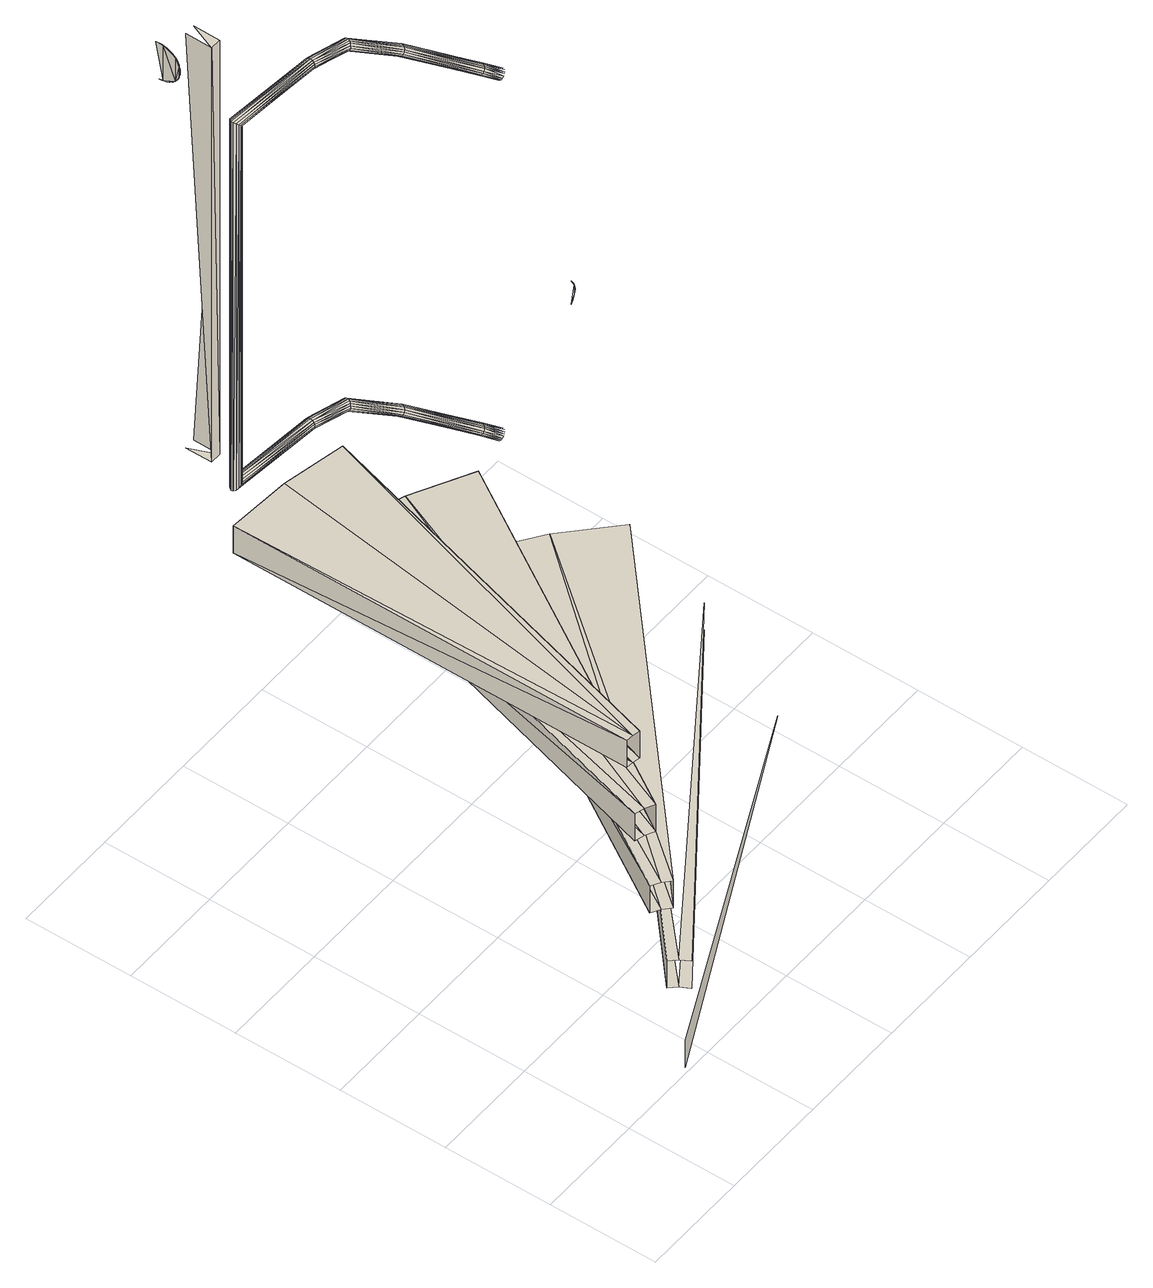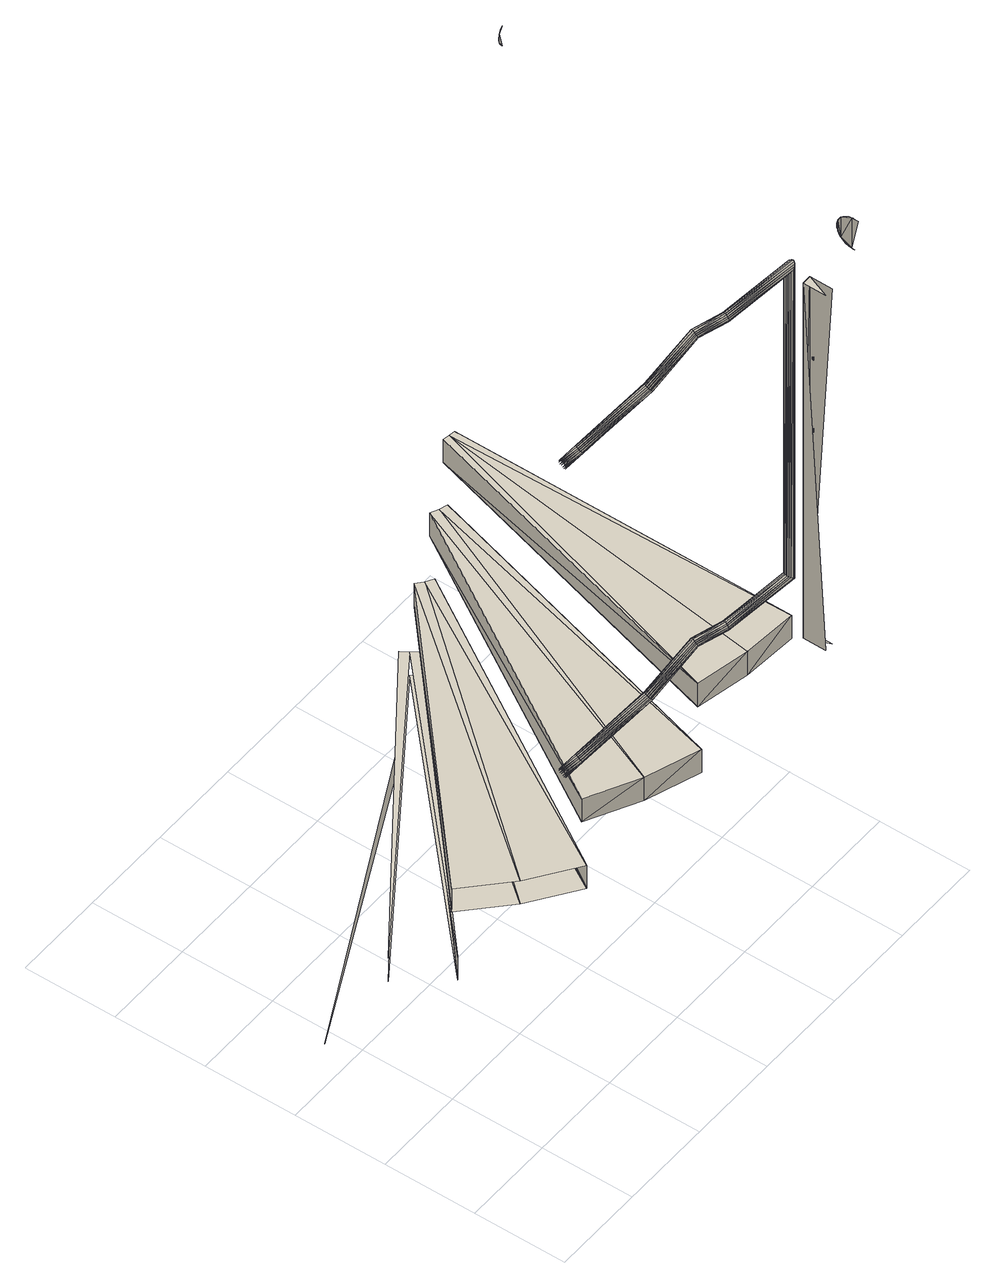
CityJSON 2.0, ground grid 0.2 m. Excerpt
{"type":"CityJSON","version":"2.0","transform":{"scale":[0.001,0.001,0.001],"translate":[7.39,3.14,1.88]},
"CityObjects":{
"building1":{"type":"Building","attributes":{"info":{"id":49831,"type":"IfcRailing","GlobalId":"0o5vgCKyTBzO5$QJcI2YDP","OwnerHistory":"#12","ObjectPlacement":"#40768","Representation":"#49827","Tag":"00000000-0000-0000-00-00-000000000000","PredefinedType":"HANDRAIL"},"psets":{"AC_Pset_Name":{"Name":{"id":49836,"class":"IfcPropertySingleValue","value_type":"IfcLabel"},"id":49837},"ArchiCADProperties":{"Komplette Element-ID":{"id":49844,"class":"IfcPropertySingleValue","value":"Gelaender-1","value_type":"IfcLabel"},"Kompakte Element-ID":{"id":49845,"class":"IfcPropertySingleValue","value":"Gelaender-1","value_type":"IfcLabel"},"Name des Sachmerkmal-Objekts":{"id":49846,"class":"IfcPropertySingleValue","value_type":"IfcLabel"},"Ursprungsgeschoss":{"id":49847,"class":"IfcPropertySingleValue","value":"Dachgeschoss","value_type":"IfcLabel"},"Raumname":{"id":49848,"class":"IfcPropertySingleValue","value":"Galerie","value_type":"IfcLabel"},"Raumnummer":{"id":49849,"class":"IfcPropertySingleValue","value":"7","value_type":"IfcLabel"},"Ebene":{"id":49850,"class":"IfcPropertySingleValue","value":"Gelaender","value_type":"IfcLabel"},"Typ":{"id":49851,"class":"IfcPropertySingleValue","value":"Objekt","value_type":"IfcLabel"},"Geschützt":{"id":49852,"class":"IfcPropertySingleValue","value":false,"value_type":"IfcBoolean"},"Bibliothekselement-Name":{"id":49853,"class":"IfcPropertySingleValue","value":"Geländer_horizontal 13","value_type":"IfcLabel"},"Baustoff / Mehrschichtiger Aufbau / Profil / Schraffur":{"id":49854,"class":"IfcPropertySingleValue","value":"Solid","value_type":"IfcLabel"},"Etikettentext":{"id":49855,"class":"IfcPropertySingleValue","value_type":"IfcLabel"},"Eindeutige ID":{"id":49856,"class":"IfcPropertySingleValue","value_type":"IfcLabel"},"Verknüpfte Änderungen":{"id":49857,"class":"IfcPropertySingleValue","value_type":"IfcLabel"},"Tragende Funktion":{"id":49858,"class":"IfcPropertySingleValue","value":"Nicht definiert","value_type":"IfcLabel"},"Lage":{"id":49859,"class":"IfcPropertySingleValue","value":"Nicht definiert","value_type":"IfcLabel"},"Element-Klassifizierung":{"id":49860,"class":"IfcPropertySingleValue","value":"Geländer","value_type":"IfcLabel"},"Umbau-Status":{"id":49861,"class":"IfcPropertySingleValue","value":"Bestand","value_type":"IfcLabel"},"Anzeigen auf Umbau-Filter":{"id":49862,"class":"IfcPropertySingleValue","value":"Alle relevanten Filter","value_type":"IfcLabel"},"ARCHICAD IFC ID":{"id":49863,"class":"IfcPropertySingleValue","value":"0o5vgCKyTBzO5$QJcI2YDP","value_type":"IfcLabel"},"Externe IFC ID":{"id":49864,"class":"IfcPropertySingleValue","value_type":"IfcLabel"},"Drehwinkel":{"id":49865,"class":"IfcPropertySingleValue","value":270,"value_type":"IfcPlaneAngleMeasure"},"Oberfläche":{"id":49866,"class":"IfcPropertySingleValue","value":"Allgemein","value_type":"IfcLabel"},"id":49867},"AC_Pset_Geländer_horizontal_13":{"3D":{"id":49895,"class":"IfcPropertySingleValue","value":"Detailiert","value_type":"IfcLabel"},"Anzahl_Rohre":{"id":49896,"class":"IfcPropertySingleValue","value":4,"value_type":"IfcReal"},"Position":{"id":49897,"class":"IfcPropertySingleValue","value":"Zwischen Pfosten","value_type":"IfcLabel"},"Anzahl_Pfosten":{"id":49898,"class":"IfcPropertySingleValue","value":3,"value_type":"IfcReal"},"Auflösung":{"id":49899,"class":"IfcPropertySingleValue","value":36,"value_type":"IfcReal"},"Schattenwurf":{"id":49900,"class":"IfcPropertySingleValue","value":true,"value_type":"IfcBoolean"},"Show 2D Hotspots in 3D":{"id":49901,"class":"IfcPropertySingleValue","value":true,"value_type":"IfcBoolean"},"Stift Kontur":{"id":49902,"class":"IfcPropertySingleValue","value_type":"IfcLabel"},"Ausfüllmuster":{"id":49903,"class":"IfcPropertySingleValue","value":"Leer","value_type":"IfcLabel"},"Stift Schraffur":{"id":49904,"class":"IfcPropertySingleValue","value_type":"IfcLabel"},"Stift Hintergrundschraffur":{"id":49905,"class":"IfcPropertySingleValue","value_type":"IfcLabel"},"Handlauf (hamat)":{"id":49906,"class":"IfcPropertySingleValue","value":"Zink","value_type":"IfcLabel"},"Rohre (bamat)":{"id":49907,"class":"IfcPropertySingleValue","value":"Zink","value_type":"IfcLabel"},"Pfosten (pomat)":{"id":49908,"class":"IfcPropertySingleValue","value":"Zink","value_type":"IfcLabel"},"Preis":{"id":49909,"class":"IfcPropertySingleValue","value":0,"value_type":"IfcReal"},"Hersteller":{"id":49910,"class":"IfcPropertySingleValue","value_type":"IfcLabel"},"Anmerkung":{"id":49911,"class":"IfcPropertySingleValue","value_type":"IfcLabel"},"Lage":{"id":49912,"class":"IfcPropertySingleValue","value_type":"IfcLabel"},"Accessoires":{"id":49913,"class":"IfcPropertySingleValue","value_type":"IfcLabel"},"Gruppe (FM_Type)":{"id":49914,"class":"IfcPropertySingleValue","value":"Andere","value_type":"IfcLabel"},"Gruppe (iFMType)":{"id":49915,"class":"IfcPropertySingleValue","value":25,"value_type":"IfcReal"},"Inventarnummer":{"id":49916,"class":"IfcPropertySingleValue","value_type":"IfcLabel"},"Seriennummer":{"id":49917,"class":"IfcPropertySingleValue","value_type":"IfcLabel"},"Herstellungsjahr":{"id":49918,"class":"IfcPropertySingleValue","value_type":"IfcLabel"},"Gewicht":{"id":49919,"class":"IfcPropertySingleValue","value":0,"value_type":"IfcReal"},"Gewichteinheit":{"id":49920,"class":"IfcPropertySingleValue","value":"kg","value_type":"IfcLabel"},"Frei definierbar 1":{"id":49921,"class":"IfcPropertySingleValue","value_type":"IfcLabel"},"Frei definierbar 2":{"id":49922,"class":"IfcPropertySingleValue","value_type":"IfcLabel"},"Frei definierbar 3":{"id":49923,"class":"IfcPropertySingleValue","value_type":"IfcLabel"},"Frei definierbar 4":{"id":49924,"class":"IfcPropertySingleValue","value_type":"IfcLabel"},"Frei definierbar 5":{"id":49925,"class":"IfcPropertySingleValue","value_type":"IfcLabel"},"id":49926},"ArchiCADQuantities":{"Höhenangabe zum Projekt-Nullpunkt":{"id":49962,"class":"IfcQuantityLength","value":2.7},"Höhe zu Geschoss":{"id":49963,"class":"IfcQuantityLength","value":0},"Oberflächenbereich":{"id":49964,"class":"IfcQuantityArea","value":1.12},"Netto-Volumen":{"id":49965,"class":"IfcQuantityVolume","value":0.0134},"Fläche":{"id":49966,"class":"IfcQuantityArea","value":2},"Höhe (Z Größe)":{"id":49967,"class":"IfcQuantityLength","value":1},"Länge (A)":{"id":49968,"class":"IfcQuantityLength","value":2},"Volumen":{"id":49969,"class":"IfcQuantityVolume","value":0.0134},"Breite (B)":{"id":49970,"class":"IfcQuantityLength","value":1},"id":49971},"AC_Equantity_Geländer_horizontal_13":{"Height":{"id":49976,"class":"IfcQuantityLength","value":1},"Höhenunterschied":{"id":49977,"class":"IfcQuantityLength","value":0},"Durchmesser_Handlauf":{"id":49978,"class":"IfcQuantityLength","value":0.08},"Auskragung_Handlauf":{"id":49979,"class":"IfcQuantityLength","value":0.1},"Durchmesser_Rohre":{"id":49980,"class":"IfcQuantityLength","value":0.01},"Pfostenbreite":{"id":49981,"class":"IfcQuantityLength","value":0.02},"Pfostentiefe":{"id":49982,"class":"IfcQuantityLength","value":0.05},"Untere Ebene":{"id":49983,"class":"IfcQuantityLength","value":1},"Obere Ebene":{"id":49984,"class":"IfcQuantityLength","value":0},"id":49985}}},"geometry":[{"type":"MultiSurface","lod":"2","boundaries":[[[0,1,2]],[[3,4,5]],[[0,6,1]],[[0,3,6]],[[7,5,8]],[[1,9,10]],[[3,5,7]],[[1,6,9]],[[11,3,12]],[[6,3,13]],[[6,14,15]],[[16,3,11]],[[6,17,14]],[[13,3,16]],[[6,13,17]],[[13,16,18]],[[17,13,19]]]}]},
"building2":{"type":"Building","attributes":{"info":{"id":14502,"type":"IfcStair","GlobalId":"38a9vdh9bF5Qg28GWyHhlr","OwnerHistory":"#12","Name":"Wendeltreppe","ObjectPlacement":"#502","Representation":"#14498","Tag":"79A67A01-C95B-4209-86-9A-74983B65305C"},"psets":{"Pset_StairCommon":{"HandicapAccessible":{"id":14532,"class":"IfcPropertySingleValue","value":false,"value_type":"IfcBoolean"},"IsExternal":{"id":14533,"class":"IfcPropertySingleValue","value":false,"value_type":"IfcBoolean"},"FireExit":{"id":14534,"class":"IfcPropertySingleValue","value":true,"value_type":"IfcBoolean"},"id":14535},"AC_Pset_Name":{"Name":{"id":14544,"class":"IfcPropertySingleValue","value":"Wendeltreppe","value_type":"IfcLabel"},"id":14545},"ArchiCADProperties":{"Komplette Element-ID":{"id":14551,"class":"IfcPropertySingleValue","value":"Wendeltreppe","value_type":"IfcLabel"},"Kompakte Element-ID":{"id":14552,"class":"IfcPropertySingleValue","value":"Wendeltreppe","value_type":"IfcLabel"},"Name des Sachmerkmal-Objekts":{"id":14553,"class":"IfcPropertySingleValue","value_type":"IfcLabel"},"Ursprungsgeschoss":{"id":14554,"class":"IfcPropertySingleValue","value":"Erdgeschoss","value_type":"IfcLabel"},"Raumname":{"id":14555,"class":"IfcPropertySingleValue","value":"Wohnen","value_type":"IfcLabel"},"Raumnummer":{"id":14556,"class":"IfcPropertySingleValue","value":"5","value_type":"IfcLabel"},"Ebene":{"id":14557,"class":"IfcPropertySingleValue","value":"Treppen","value_type":"IfcLabel"},"Typ":{"id":14558,"class":"IfcPropertySingleValue","value":"Treppen","value_type":"IfcLabel"},"Geschützt":{"id":14559,"class":"IfcPropertySingleValue","value":false,"value_type":"IfcBoolean"},"Bibliothekselement-Name":{"id":14560,"class":"IfcPropertySingleValue","value":"Treppe_FZK-Haus","value_type":"IfcLabel"},"Baustoff / Mehrschichtiger Aufbau / Profil / Schraffur":{"id":14561,"class":"IfcPropertySingleValue","value":"Holz","value_type":"IfcLabel"},"Etikettentext":{"id":14562,"class":"IfcPropertySingleValue","value_type":"IfcLabel"},"Eindeutige ID":{"id":14563,"class":"IfcPropertySingleValue","value_type":"IfcLabel"},"Verknüpfte Änderungen":{"id":14564,"class":"IfcPropertySingleValue","value_type":"IfcLabel"},"Tragende Funktion":{"id":14565,"class":"IfcPropertySingleValue","value":"Nicht definiert","value_type":"IfcLabel"},"Lage":{"id":14566,"class":"IfcPropertySingleValue","value":"Nicht definiert","value_type":"IfcLabel"},"Element-Klassifizierung":{"id":14567,"class":"IfcPropertySingleValue","value":"Treppe","value_type":"IfcLabel"},"Umbau-Status":{"id":14568,"class":"IfcPropertySingleValue","value":"Bestand","value_type":"IfcLabel"},"Anzeigen auf Umbau-Filter":{"id":14569,"class":"IfcPropertySingleValue","value":"Alle relevanten Filter","value_type":"IfcLabel"},"ARCHICAD IFC ID":{"id":14570,"class":"IfcPropertySingleValue","value":"38a9vdh9bF5Qg28GWyHhlr","value_type":"IfcLabel"},"Externe IFC ID":{"id":14571,"class":"IfcPropertySingleValue","value_type":"IfcLabel"},"Drehwinkel":{"id":14572,"class":"IfcPropertySingleValue","value":210,"value_type":"IfcPlaneAngleMeasure"},"Oberfläche":{"id":14573,"class":"IfcPropertySingleValue","value":"Allgemein","value_type":"IfcLabel"},"id":14574},"AC_Pset_Treppe_FZK-Haus":{"2D Hotspots in 3D zeigen":{"id":14602,"class":"IfcPropertySingleValue","value":true,"value_type":"IfcBoolean"},"Geschoßabhängig":{"id":14603,"class":"IfcPropertySingleValue","value":true,"value_type":"IfcBoolean"},"     Kein Bruch im Gesch. oberhalb":{"id":14604,"class":"IfcPropertySingleValue","value":true,"value_type":"IfcBoolean"},"     Strichlinien oberhalb Bruch":{"id":14605,"class":"IfcPropertySingleValue","value":true,"value_type":"IfcBoolean"},"     Linientyp unter Einsetzgeschoß":{"id":14606,"class":"IfcPropertySingleValue","value":4,"value_type":"IfcReal"},"Symbol maßstabunabhängig":{"id":14607,"class":"IfcPropertySingleValue","value":false,"value_type":"IfcBoolean"},"     Trittlinien":{"id":14608,"class":"IfcPropertySingleValue","value":false,"value_type":"IfcBoolean"},"     Pfeil":{"id":14609,"class":"IfcPropertySingleValue","value":false,"value_type":"IfcBoolean"},"     Detail":{"id":14610,"class":"IfcPropertySingleValue","value":false,"value_type":"IfcBoolean"},"Pfeil Auf/Ab":{"id":14611,"class":"IfcPropertySingleValue","value":false,"value_type":"IfcBoolean"},"Stift Kontur":{"id":14612,"class":"IfcPropertySingleValue","value_type":"IfcLabel"},"Schraffurtyp":{"id":14613,"class":"IfcPropertySingleValue","value":"Leer","value_type":"IfcLabel"},"Schraffur-Stift (gs_fill_pen)":{"id":14614,"class":"IfcPropertySingleValue","value_type":"IfcLabel"},"Schraffurhintergrund-Stift (gs_back_pen)":{"id":14615,"class":"IfcPropertySingleValue","value_type":"IfcLabel"},"2D-Detaillierungsgrad":{"id":14616,"class":"IfcPropertySingleValue","value":"Maßstababhängig","value_type":"IfcLabel"},"Einfache/mittelmässige Modifizierung bei (iScaleChangeSM)":{"id":14617,"class":"IfcPropertySingleValue","value":999,"value_type":"IfcReal"},"Einfache/mittelmässige Modifizierung bei (gs_ScaleChangeSM)":{"id":14618,"class":"IfcPropertySingleValue","value":100,"value_type":"IfcReal"},"Mittelmässige/detaillierte Modifizierung bei (iScaleChangeMD)":{"id":14619,"class":"IfcPropertySingleValue","value":999,"value_type":"IfcReal"},"Mittelmässige/detaillierte Modifizierung bei (gs_ScaleChangeMD)":{"id":14620,"class":"IfcPropertySingleValue","value":50,"value_type":"IfcReal"},"2D-Symbol Typ":{"id":14621,"class":"IfcPropertySingleValue","value":"Typ 11","value_type":"IfcLabel"},"Symbol Gruppentyp":{"id":14622,"class":"IfcPropertySingleValue","value":6,"value_type":"IfcReal"},"Stift sichtbar Struktur-Linie":{"id":14623,"class":"IfcPropertySingleValue","value_type":"IfcLabel"},"Stift unsichtbar Struktur-Linie":{"id":14624,"class":"IfcPropertySingleValue","value_type":"IfcLabel"},"Linientyp sichtbare Struktur":{"id":14625,"class":"IfcPropertySingleValue","value":1,"value_type":"IfcReal"},"Linientyp unsichtbare Struktur":{"id":14626,"class":"IfcPropertySingleValue","value":4,"value_type":"IfcReal"},"Typ Bruchsymbol":{"id":14627,"class":"IfcPropertySingleValue","value":"Gerade","value_type":"IfcLabel"},"Hintergrund Schraffur-Typ":{"id":14628,"class":"IfcPropertySingleValue","value":"Leer","value_type":"IfcLabel"},"Schraffur-Stift (gs_bgf_front_pen)":{"id":14629,"class":"IfcPropertySingleValue","value_type":"IfcLabel"},"Schraffurhintergrund-Stift (gs_bgf_back_pen)":{"id":14630,"class":"IfcPropertySingleValue","value":"Transparent","value_type":"IfcLabel"},"Schraffur über Bruchlinie":{"id":14631,"class":"IfcPropertySingleValue","value":false,"value_type":"IfcBoolean"},"Lauflinie zeigen":{"id":14632,"class":"IfcPropertySingleValue","value":true,"value_type":"IfcBoolean"},"Lauflinie über Bruch zeigen":{"id":14633,"class":"IfcPropertySingleValue","value":true,"value_type":"IfcBoolean"},"Stift Lauflinie":{"id":14634,"class":"IfcPropertySingleValue","value_type":"IfcLabel"},"Lauflinietyp (gs_walkline_type)":{"id":14635,"class":"IfcPropertySingleValue","value":1,"value_type":"IfcReal"},"Lauflinietyp über Bruchlinie":{"id":14636,"class":"IfcPropertySingleValue","value":4,"value_type":"IfcReal"},"Symbol Lauflinie-Startpunkt (gs_StartEndStyle)":{"id":14637,"class":"IfcPropertySingleValue","value":"Typ 1","value_type":"IfcLabel"},"Schraffur-Stift (0-Kein) (gs_StartEndFillPen)":{"id":14638,"class":"IfcPropertySingleValue","value":"Transparent","value_type":"IfcLabel"},"Pfeil":{"id":14639,"class":"IfcPropertySingleValue","value":"Typ 3","value_type":"IfcLabel"},"Schraffur-Stift (0-Kein) (gs_ArrowFillPen)":{"id":14640,"class":"IfcPropertySingleValue","value_type":"IfcLabel"},"Schraffur-Stift oben (0-Kein)":{"id":14641,"class":"IfcPropertySingleValue","value_type":"IfcLabel"},"Nummerierung zeigen (gs_show_numbering)":{"id":14642,"class":"IfcPropertySingleValue","value":true,"value_type":"IfcBoolean"},"Beginnt von...":{"id":14643,"class":"IfcPropertySingleValue","value":1,"value_type":"IfcReal"},"Schriftgröße (mm) (gs_numb_text_size)":{"id":14644,"class":"IfcPropertySingleValue","value":1,"value_type":"IfcReal"},"Schriftgröße (Punkt) (gs_numb_text_size_pt)":{"id":14645,"class":"IfcPropertySingleValue","value":2.83,"value_type":"IfcReal"},"Ausrichtung (gs_numb_orient)":{"id":14646,"class":"IfcPropertySingleValue","value":"Lesbar","value_type":"IfcLabel"},"Text-Stift (gs_numb_text_pen)":{"id":14647,"class":"IfcPropertySingleValue","value_type":"IfcLabel"},"Text umklappen":{"id":14648,"class":"IfcPropertySingleValue","value":"Kein","value_type":"IfcLabel"},"Unten-Text":{"id":14649,"class":"IfcPropertySingleValue","value":"Ab","value_type":"IfcLabel"},"Schriftgröße (mm) (gs_updown_text_size)":{"id":14650,"class":"IfcPropertySingleValue","value":1,"value_type":"IfcReal"},"Schriftgröße (Punkt) (gs_updown_text_size_pt)":{"id":14651,"class":"IfcPropertySingleValue","value":2.83,"value_type":"IfcReal"},"Ausrichtung (gs_updown_orient)":{"id":14652,"class":"IfcPropertySingleValue","value":"Parallel mit Lauflinie","value_type":"IfcLabel"},"Text-Stift (gs_updown_text_pen)":{"id":14653,"class":"IfcPropertySingleValue","value_type":"IfcLabel"},"Text (gs_riserun_text)":{"id":14654,"class":"IfcPropertySingleValue","value":true,"value_type":"IfcBoolean"},"Format":{"id":14655,"class":"IfcPropertySingleValue","value":"Anzahl x Auftritt x Steigung","value_type":"IfcLabel"},"Eigener Text":{"id":14656,"class":"IfcPropertySingleValue","value":"Anwendertext","value_type":"IfcLabel"},"Steigung Text":{"id":14657,"class":"IfcPropertySingleValue","value":"STG","value_type":"IfcLabel"},"Schriftgröße (mm) (gs_riserun_text_size)":{"id":14658,"class":"IfcPropertySingleValue","value":1,"value_type":"IfcReal"},"Schriftgröße (Punkt) (gs_riserun_text_size_pt)":{"id":14659,"class":"IfcPropertySingleValue","value":2.83,"value_type":"IfcReal"},"Ausrichtung (gs_riserun_orient)":{"id":14660,"class":"IfcPropertySingleValue","value":"Lesbar","value_type":"IfcLabel"},"Text-Stift (gs_riserun_text_pen)":{"id":14661,"class":"IfcPropertySingleValue","value_type":"IfcLabel"},"Übernehme Projektpräferenzen":{"id":14662,"class":"IfcPropertySingleValue","value":true,"value_type":"IfcBoolean"},"Beschreibung (gs_description)":{"id":14663,"class":"IfcPropertySingleValue","value_type":"IfcLabel"},"Schriftgröße (mm) (gs_desc_text_size)":{"id":14664,"class":"IfcPropertySingleValue","value":1,"value_type":"IfcReal"},"Schriftgröße (Punkt) (gs_desc_text_size_pt)":{"id":14665,"class":"IfcPropertySingleValue","value":2.83,"value_type":"IfcReal"},"Text-Stift (gs_desc_text_pen)":{"id":14666,"class":"IfcPropertySingleValue","value_type":"IfcLabel"},"Schrifttyp":{"id":14667,"class":"IfcPropertySingleValue","value":"Arial","value_type":"IfcLabel"},"Handlauf im Grundriss zeigen":{"id":14668,"class":"IfcPropertySingleValue","value":true,"value_type":"IfcBoolean"},"Pfosten Symbol-Typ":{"id":14669,"class":"IfcPropertySingleValue","value":"Typ 1","value_type":"IfcLabel"},"Linientyp (gs_handrail_linetype)":{"id":14670,"class":"IfcPropertySingleValue","value":1,"value_type":"IfcReal"},"Stift Linie (gs_handrail_pen)":{"id":14671,"class":"IfcPropertySingleValue","value_type":"IfcLabel"},"Linientyp Pfosten":{"id":14672,"class":"IfcPropertySingleValue","value":1,"value_type":"IfcReal"},"Stift Pfosten":{"id":14673,"class":"IfcPropertySingleValue","value_type":"IfcLabel"},"Handlauf-Achsenlinie zeigen":{"id":14674,"class":"IfcPropertySingleValue","value":true,"value_type":"IfcBoolean"},"Linientyp (gs_rail_axis_linetype)":{"id":14675,"class":"IfcPropertySingleValue","value":1,"value_type":"IfcReal"},"Stift Linie (gs_rail_axis_pen)":{"id":14676,"class":"IfcPropertySingleValue","value_type":"IfcLabel"},"Wangen im Grundriss zeigen":{"id":14677,"class":"IfcPropertySingleValue","value":true,"value_type":"IfcBoolean"},"Plattenlinie":{"id":14678,"class":"IfcPropertySingleValue","value":1,"value_type":"IfcReal"},"Stift Platten":{"id":14679,"class":"IfcPropertySingleValue","value_type":"IfcLabel"},"Geschossabhängig":{"id":14680,"class":"IfcPropertySingleValue","value":true,"value_type":"IfcBoolean"},"Linientyp unter Ursprungsgeschoss":{"id":14681,"class":"IfcPropertySingleValue","value":4,"value_type":"IfcReal"},"Bruchlinie":{"id":14682,"class":"IfcPropertySingleValue","value":true,"value_type":"IfcBoolean"},"2D-unter Bruchsymbol zeigen":{"id":14683,"class":"IfcPropertySingleValue","value":true,"value_type":"IfcBoolean"},"2D-über Bruchsymbol zeigen":{"id":14684,"class":"IfcPropertySingleValue","value":true,"value_type":"IfcBoolean"},"Stufen zeigen":{"id":14685,"class":"IfcPropertySingleValue","value":true,"value_type":"IfcBoolean"},"Linientyp (gs_story_line_type)":{"id":14686,"class":"IfcPropertySingleValue","value":1,"value_type":"IfcReal"},"Stift Linie (gs_story_line_pen)":{"id":14687,"class":"IfcPropertySingleValue","value_type":"IfcLabel"},"Lauflinietyp (gs_story_walkline_type)":{"id":14688,"class":"IfcPropertySingleValue","value":1,"value_type":"IfcReal"},"Nummerierung zeigen (gs_story_shownum)":{"id":14689,"class":"IfcPropertySingleValue","value":true,"value_type":"IfcBoolean"},"3D Verdeckte Kanten und Drahtmodell Kontur (gs_structure_3dhidden_pen)":{"id":14690,"class":"IfcPropertySingleValue","value_type":"IfcLabel"},"Oben Oberflächenmaterial (gs_up_mat)":{"id":14691,"class":"IfcPropertySingleValue","value":"Anstrich","value_type":"IfcLabel"},"Oben Oberflächenmaterial (gs_up_mat_temp)":{"id":14692,"class":"IfcPropertySingleValue","value":"Anstrich","value_type":"IfcLabel"},"Unten Oberflächenmaterial (gs_bot_mat)":{"id":14693,"class":"IfcPropertySingleValue","value":"Anstrich","value_type":"IfcLabel"},"Unten Oberflächenmaterial (gs_bot_mat_temp)":{"id":14694,"class":"IfcPropertySingleValue","value":"Anstrich","value_type":"IfcLabel"},"Seite Oberflächenmaterial (gs_side_mat)":{"id":14695,"class":"IfcPropertySingleValue","value":"Anstrich","value_type":"IfcLabel"},"Seite Oberflächenmaterial (gs_side_mat_temp)":{"id":14696,"class":"IfcPropertySingleValue","value":"Anstrich","value_type":"IfcLabel"},"Setzstufe Oberflächenmaterial (gs_raiser_mat)":{"id":14697,"class":"IfcPropertySingleValue","value":"Anstrich","value_type":"IfcLabel"},"Setzstufe Oberflächenmaterial (gs_raiser_mat_temp)":{"id":14698,"class":"IfcPropertySingleValue","value":"Anstrich","value_type":"IfcLabel"},"Gleiche Oberflächenmaterialien (gs_link_mat)":{"id":14699,"class":"IfcPropertySingleValue","value":false,"value_type":"IfcBoolean"},"Schnitt-Schraffur (gs_sectfill_type)":{"id":14700,"class":"IfcPropertySingleValue","value":"IWF01-24,0-001","value_type":"IfcLabel"},"Schnittschraffur-Stift (gs_sectfill_pen)":{"id":14701,"class":"IfcPropertySingleValue","value_type":"IfcLabel"},"Schnittschraffurhintergrund-Stift (gs_sectfill_back_pen)":{"id":14702,"class":"IfcPropertySingleValue","value_type":"IfcLabel"},"3D Verdeckte Kanten und Drahtmodell Kontur (gs_tread_3dhidden_pen)":{"id":14703,"class":"IfcPropertySingleValue","value_type":"IfcLabel"},"Oben Oberflächenmaterial (gs_tr_up_mat)":{"id":14704,"class":"IfcPropertySingleValue","value":"Kiefer, glänzend","value_type":"IfcLabel"},"Oben Oberflächenmaterial (gs_tr_up_mat_temp)":{"id":14705,"class":"IfcPropertySingleValue","value":"Kiefer, glänzend","value_type":"IfcLabel"},"Front Oberflächenmaterial (gs_tr_front_mat)":{"id":14706,"class":"IfcPropertySingleValue","value":"Kiefer, glänzend","value_type":"IfcLabel"},"Front Oberflächenmaterial (gs_tr_front_mat_temp)":{"id":14707,"class":"IfcPropertySingleValue","value":"Kiefer, glänzend","value_type":"IfcLabel"},"Setzstufe Oberflächenmaterial (gs_tr_riser_mat)":{"id":14708,"class":"IfcPropertySingleValue","value":"Kiefer, glänzend","value_type":"IfcLabel"},"Setzstufe Oberflächenmaterial (gs_tr_riser_mat_temp)":{"id":14709,"class":"IfcPropertySingleValue","value":"Kiefer, glänzend","value_type":"IfcLabel"},"Gleiche Oberflächenmaterialien (gs_link_tr_mat)":{"id":14710,"class":"IfcPropertySingleValue","value":false,"value_type":"IfcBoolean"},"Schnitt-Schraffur (gs_tr_sectfill_type)":{"id":14711,"class":"IfcPropertySingleValue","value":"IWF01-24,0-001","value_type":"IfcLabel"},"Schnittschraffur-Stift (gs_tr_sectfill_pen)":{"id":14712,"class":"IfcPropertySingleValue","value_type":"IfcLabel"},"Schnittschraffurhintergrund-Stift (gs_tr_sectfill_back_pen)":{"id":14713,"class":"IfcPropertySingleValue","value_type":"IfcLabel"},"Strukturtyp":{"id":14714,"class":"IfcPropertySingleValue","value":1,"value_type":"IfcReal"},"Tragende Dicke":{"id":14715,"class":"IfcPropertySingleValue","value":0.1,"value_type":"IfcReal"},"Preis":{"id":14716,"class":"IfcPropertySingleValue","value":0,"value_type":"IfcReal"},"Hersteller":{"id":14717,"class":"IfcPropertySingleValue","value_type":"IfcLabel"},"Anmerkung":{"id":14718,"class":"IfcPropertySingleValue","value_type":"IfcLabel"},"Lage":{"id":14719,"class":"IfcPropertySingleValue","value_type":"IfcLabel"},"Accessoires":{"id":14720,"class":"IfcPropertySingleValue","value_type":"IfcLabel"},"Mindestschallschutz (gs_list_soundinsul)":{"id":14721,"class":"IfcPropertySingleValue","value_type":"IfcLabel"},"Gruppe (FM_Type)":{"id":14722,"class":"IfcPropertySingleValue","value":"Andere","value_type":"IfcLabel"},"Gruppe (iFMType)":{"id":14723,"class":"IfcPropertySingleValue","value":25,"value_type":"IfcReal"},"Inventarnummer":{"id":14724,"class":"IfcPropertySingleValue","value_type":"IfcLabel"},"Seriennummer":{"id":14725,"class":"IfcPropertySingleValue","value_type":"IfcLabel"},"Herstellungsjahr":{"id":14726,"class":"IfcPropertySingleValue","value_type":"IfcLabel"},"Gewicht":{"id":14727,"class":"IfcPropertySingleValue","value":0,"value_type":"IfcReal"},"Gewichteinheit":{"id":14728,"class":"IfcPropertySingleValue","value":"kg","value_type":"IfcLabel"},"Anzahl Geschosse":{"id":14729,"class":"IfcPropertySingleValue","value":0,"value_type":"IfcReal"},"Anzahl Zwischenpodeste":{"id":14730,"class":"IfcPropertySingleValue","value":0,"value_type":"IfcReal"},"Niveauhöhe":{"id":14731,"class":"IfcPropertySingleValue","value":0,"value_type":"IfcReal"},"Lichtraum":{"id":14732,"class":"IfcPropertySingleValue","value":0,"value_type":"IfcReal"},"Tragende Konstruktion":{"id":14733,"class":"IfcPropertySingleValue","value_type":"IfcLabel"},"Tragekapazität":{"id":14734,"class":"IfcPropertySingleValue","value":0,"value_type":"IfcReal"},"Rauchfreies Treppenhaus":{"id":14735,"class":"IfcPropertySingleValue","value":false,"value_type":"IfcBoolean"},"Stufenlänge":{"id":14736,"class":"IfcPropertySingleValue","value":0,"value_type":"IfcReal"},"Material Treppenstufe":{"id":14737,"class":"IfcPropertySingleValue","value_type":"IfcLabel"},"Material Geländer":{"id":14738,"class":"IfcPropertySingleValue","value_type":"IfcLabel"},"Material Griff":{"id":14739,"class":"IfcPropertySingleValue","value_type":"IfcLabel"},"Frei definierbar 1":{"id":14740,"class":"IfcPropertySingleValue","value_type":"IfcLabel"},"Frei definierbar 2":{"id":14741,"class":"IfcPropertySingleValue","value_type":"IfcLabel"},"Frei definierbar 3":{"id":14742,"class":"IfcPropertySingleValue","value_type":"IfcLabel"},"Frei definierbar 4":{"id":14743,"class":"IfcPropertySingleValue","value_type":"IfcLabel"},"Frei definierbar 5":{"id":14744,"class":"IfcPropertySingleValue","value_type":"IfcLabel"},"Anzahl Auftritt":{"id":14745,"class":"IfcPropertySingleValue","value_type":"IfcLabel"},"Steigungsverhältnis":{"id":14746,"class":"IfcPropertySingleValue","value_type":"IfcLabel"},"Personenanzahl":{"id":14747,"class":"IfcPropertySingleValue","value_type":"IfcLabel"},"Nutzbare lichte Breite Wert":{"id":14748,"class":"IfcPropertySingleValue","value_type":"IfcLabel"},"Nutzbare lichte Breite":{"id":14749,"class":"IfcPropertySingleValue","value_type":"IfcLabel"},"Höhe von Wert":{"id":14750,"class":"IfcPropertySingleValue","value_type":"IfcLabel"},"Höhe von":{"id":14751,"class":"IfcPropertySingleValue","value_type":"IfcLabel"},"Höhe bis Wert":{"id":14752,"class":"IfcPropertySingleValue","value_type":"IfcLabel"},"Höhe bis":{"id":14753,"class":"IfcPropertySingleValue","value_type":"IfcLabel"},"Konstruktion (gs_onorm_construction)":{"id":14754,"class":"IfcPropertySingleValue","value_type":"IfcLabel"},"Mindestschallschutz (gs_onorm_soundinsul)":{"id":14755,"class":"IfcPropertySingleValue","value_type":"IfcLabel"},"Material 1":{"id":14756,"class":"IfcPropertySingleValue","value_type":"IfcLabel"},"Belag 1 Wert":{"id":14757,"class":"IfcPropertySingleValue","value_type":"IfcLabel"},"Belag 1":{"id":14758,"class":"IfcPropertySingleValue","value_type":"IfcLabel"},"Zusatzinformation 1":{"id":14759,"class":"IfcPropertySingleValue","value_type":"IfcLabel"},"Zusatzinformation 2":{"id":14760,"class":"IfcPropertySingleValue","value_type":"IfcLabel"},"AKS-Nummer":{"id":14761,"class":"IfcPropertySingleValue","value_type":"IfcLabel"},"Produkt":{"id":14762,"class":"IfcPropertySingleValue","value_type":"IfcLabel"},"Sammlung der Spezifikations-ID":{"id":14763,"class":"IfcPropertySingleValue","value_type":"IfcLabel"},"Beschreibung (gs_onorm_description)":{"id":14764,"class":"IfcPropertySingleValue","value_type":"IfcLabel"},"Anzahl":{"id":14765,"class":"IfcPropertySingleValue","value_type":"IfcLabel"},"ID-Nummer":{"id":14766,"class":"IfcPropertySingleValue","value_type":"IfcLabel"},"Datum Aufnahme":{"id":14767,"class":"IfcPropertySingleValue","value_type":"IfcLabel"},"Datum Änderung":{"id":14768,"class":"IfcPropertySingleValue","value_type":"IfcLabel"},"Zu Raum ID":{"id":14769,"class":"IfcPropertySingleValue","value_type":"IfcLabel"},"Konstruktion (ifc_StairType)":{"id":14770,"class":"IfcPropertySingleValue","value":0,"value_type":"IfcReal"},"Anzahl der Steigungen":{"id":14771,"class":"IfcPropertySingleValue","value":0,"value_type":"IfcReal"},"Anzahl der Auftritte":{"id":14772,"class":"IfcPropertySingleValue","value":0,"value_type":"IfcReal"},"id":14773},"ArchiCADQuantities":{"Höhenangabe zum Projekt-Nullpunkt":{"id":14949,"class":"IfcQuantityLength","value":0},"Höhe zu Geschoss":{"id":14950,"class":"IfcQuantityLength","value":0},"Oberflächenbereich":{"id":14951,"class":"IfcQuantityArea","value":7.69},"Netto-Volumen":{"id":14952,"class":"IfcQuantityVolume","value":0.208},"Fläche":{"id":14953,"class":"IfcQuantityArea","value":1},"Höhe (Z Größe)":{"id":14954,"class":"IfcQuantityLength","value":2},"Länge (A)":{"id":14955,"class":"IfcQuantityLength","value":1},"Volumen":{"id":14956,"class":"IfcQuantityVolume","value":0.208},"Breite (B)":{"id":14957,"class":"IfcQuantityLength","value":1},"id":14958},"AC_Equantity_Treppe_FZK-Haus":{"Höhe":{"id":14963,"class":"IfcQuantityLength","value":2},"Untere Ebene":{"id":14964,"class":"IfcQuantityLength","value":1},"Obere Ebene":{"id":14965,"class":"IfcQuantityLength","value":0},"Symbolgröße":{"id":14966,"class":"IfcQuantityLength","value":0.1},"- (gs_ArrowWidth)":{"id":14967,"class":"IfcQuantityLength","value":0.4},"- (gs_BegSymbWidth)":{"id":14968,"class":"IfcQuantityLength","value":0.2},"Steigungshöhe":{"id":14969,"class":"IfcQuantityLength","value":0},"Stufenlänge":{"id":14970,"class":"IfcQuantityLength","value":0},"id":14971}}},"geometry":[{"type":"MultiSurface","lod":"2","boundaries":[[[20,21,22]],[[23,22,21]],[[20,24,25]],[[20,25,21]],[[26,27,28]],[[29,30,23]],[[24,31,32]],[[33,27,26]],[[34,35,28]],[[30,32,31]],[[23,21,36]],[[24,37,25]],[[38,39,33]],[[40,41,34]],[[42,43,44]],[[45,42,44]],[[42,46,43]],[[45,44,47]],[[48,43,46]],[[49,45,47]],[[48,46,50]],[[49,47,51]],[[52,48,50]],[[53,49,51]],[[52,50,54]],[[53,51,55]],[[56,52,54]],[[55,57,53]],[[56,54,58]],[[55,59,57]],[[60,56,58]],[[59,61,57]],[[60,58,62]],[[59,63,61]],[[62,64,60]],[[63,65,61]],[[62,66,64]],[[63,67,65]],[[66,68,64]],[[67,69,65]],[[66,70,68]],[[67,71,69]],[[70,72,68]],[[73,69,71]],[[70,73,72]],[[73,71,72]],[[74,75,76]],[[74,77,75]],[[78,79,76]],[[39,80,40]],[[36,21,25]],[[29,23,36]],[[24,32,37]],[[81,42,45]],[[82,47,44]],[[51,47,83]],[[45,49,84]],[[85,44,43]],[[86,46,42]],[[85,43,48]],[[86,50,46]],[[51,87,55]],[[53,88,49]],[[89,48,52]],[[90,54,50]],[[57,91,53]],[[55,92,59]],[[93,94,77]],[[95,96,78]],[[59,97,63]],[[57,61,98]],[[52,56,99]],[[54,100,58]],[[101,61,65]],[[102,67,63]],[[103,56,60]],[[104,62,58]],[[105,65,69]],[[106,71,67]],[[107,60,64]],[[108,66,62]],[[64,68,109]],[[70,66,110]],[[111,72,71]],[[112,69,73]],[[113,68,72]],[[114,73,70]],[[115,116,117]],[[115,118,116]],[[119,120,117]],[[26,28,35]],[[94,121,95]],[[36,25,37]],[[30,29,32]],[[122,123,118]],[[124,125,119]],[[51,83,87]],[[49,88,84]],[[82,83,47]],[[84,81,45]],[[55,87,92]],[[53,91,88]],[[85,82,44]],[[81,86,42]],[[126,127,128]],[[59,92,97]],[[57,98,91]],[[89,85,48]],[[86,90,50]],[[63,97,102]],[[61,101,98]],[[99,89,52]],[[90,100,54]],[[102,106,67]],[[105,101,65]],[[106,129,71]],[[130,105,69]],[[56,103,99]],[[58,100,104]],[[129,111,71]],[[112,130,69]],[[103,60,107]],[[108,62,104]],[[111,113,72]],[[114,112,73]],[[107,64,109]],[[110,66,108]],[[68,113,109]],[[70,110,114]],[[38,33,26]],[[34,41,35]],[[29,36,37]],[[131,92,87]],[[132,91,98]],[[133,97,92]],[[134,88,91]],[[135,87,83]],[[136,98,101]],[[137,102,97]],[[138,84,88]],[[139,83,82]],[[140,101,105]],[[141,106,102]],[[142,81,84]],[[143,82,85]],[[144,105,130]],[[106,145,129]],[[81,146,86]],[[147,85,89]],[[148,130,112]],[[147,89,99]],[[148,112,114]],[[129,149,111]],[[86,150,90]],[[103,151,99]],[[110,152,114]],[[153,113,111]],[[154,100,90]],[[155,39,38]],[[40,80,41]],[[107,156,103]],[[108,157,110]],[[113,158,109]],[[100,159,104]],[[109,160,107]],[[104,161,108]],[[29,37,32]],[[133,92,131]],[[134,91,132]],[[131,87,135]],[[132,98,136]],[[137,97,133]],[[138,88,134]],[[135,83,139]],[[136,101,140]],[[141,102,137]],[[142,84,138]],[[139,82,143]],[[140,105,144]],[[141,162,106]],[[142,163,81]],[[147,143,85]],[[148,144,130]],[[162,145,106]],[[163,146,81]],[[151,147,99]],[[152,148,114]],[[145,149,129]],[[146,150,86]],[[103,156,151]],[[110,157,152]],[[149,153,111]],[[150,154,90]],[[107,160,156]],[[108,161,157]],[[113,153,158]],[[100,154,159]],[[109,158,160]],[[104,159,161]],[[74,76,79]],[[39,155,80]],[[93,77,74]],[[78,96,79]],[[131,135,164]],[[132,136,165]],[[131,166,133]],[[167,134,132]],[[135,139,168]],[[136,140,169]],[[134,170,138]],[[137,133,171]],[[143,172,139]],[[173,140,144]],[[141,137,174]],[[142,138,175]],[[143,147,176]],[[148,177,144]],[[162,141,178]],[[142,179,163]],[[151,180,147]],[[152,181,148]],[[182,146,163]],[[162,183,145]],[[35,38,26]],[[184,151,156]],[[185,152,157]],[[149,145,186]],[[146,187,150]],[[160,188,156]],[[189,157,161]],[[190,153,149]],[[191,154,150]],[[160,158,192]],[[159,193,161]],[[194,158,153]],[[195,159,154]],[[131,164,166]],[[167,132,165]],[[135,168,164]],[[165,136,169]],[[171,133,166]],[[167,170,134]],[[173,169,140]],[[168,139,172]],[[137,171,174]],[[175,138,170]],[[143,176,172]],[[173,144,177]],[[141,174,178]],[[179,142,175]],[[176,147,180]],[[181,177,148]],[[162,178,183]],[[182,163,179]],[[180,151,184]],[[185,181,152]],[[183,186,145]],[[182,187,146]],[[184,156,188]],[[189,185,157]],[[149,186,190]],[[191,150,187]],[[160,192,188]],[[189,161,193]],[[194,153,190]],[[191,195,154]],[[35,41,38]],[[192,158,194]],[[195,193,159]],[[196,94,93]],[[95,121,96]],[[115,117,120]],[[94,196,121]],[[166,164,197]],[[165,198,167]],[[166,199,171]],[[200,170,167]],[[164,168,201]],[[169,202,165]],[[171,203,174]],[[204,175,170]],[[168,172,205]],[[206,169,173]],[[178,174,207]],[[175,208,179]],[[172,176,209]],[[177,210,173]],[[183,178,211]],[[179,212,182]],[[180,213,176]],[[181,214,177]],[[183,215,186]],[[216,187,182]],[[184,217,180]],[[218,181,185]],[[190,186,219]],[[220,191,187]],[[184,188,221]],[[189,222,185]],[[190,223,194]],[[224,195,191]],[[188,192,225]],[[193,226,189]],[[194,227,192]],[[193,195,228]],[[41,155,38]],[[166,197,199]],[[200,167,198]],[[164,201,197]],[[198,165,202]],[[200,204,170]],[[203,171,199]],[[205,201,168]],[[169,206,202]],[[207,174,203]],[[204,208,175]],[[172,209,205]],[[206,173,210]],[[178,207,211]],[[212,179,208]],[[209,176,213]],[[214,210,177]],[[215,183,211]],[[216,182,212]],[[213,180,217]],[[218,214,181]],[[219,186,215]],[[216,220,187]],[[184,221,217]],[[218,185,222]],[[219,223,190]],[[191,220,224]],[[222,189,226]],[[188,225,221]],[[227,194,223]],[[224,228,195]],[[41,80,155]],[[225,192,227]],[[228,226,193]],[[199,197,229]],[[198,230,200]],[[199,231,203]],[[232,204,200]],[[197,201,233]],[[202,234,198]],[[203,235,207]],[[236,208,204]],[[205,237,201]],[[238,202,206]],[[211,207,239]],[[208,240,212]],[[205,209,241]],[[210,242,206]],[[212,243,216]],[[215,211,244]],[[232,200,230]],[[199,229,231]],[[235,203,231]],[[232,236,204]],[[197,233,229]],[[230,198,234]],[[213,245,209]],[[246,210,214]],[[239,207,235]],[[236,240,208]],[[215,247,219]],[[248,220,216]],[[201,237,233]],[[234,202,238]],[[217,249,213]],[[218,250,214]],[[223,219,251]],[[252,224,220]],[[205,241,237]],[[238,206,242]],[[217,221,253]],[[222,254,218]],[[223,255,227]],[[228,224,256]],[[221,225,257]],[[226,258,222]],[[227,259,225]],[[226,228,260]]]}]},
"building3":{"type":"Building","attributes":{"info":{"id":59075,"type":"IfcRailing","GlobalId":"09axaKU7X1_O8n6dmmiZ1E","OwnerHistory":"#12","ObjectPlacement":"#50014","Representation":"#59071","Tag":"00000000-0000-0000-00-00-000000000000","PredefinedType":"HANDRAIL"},"psets":{"AC_Pset_Name":{"Name":{"id":59080,"class":"IfcPropertySingleValue","value_type":"IfcLabel"},"id":59081},"ArchiCADProperties":{"Komplette Element-ID":{"id":59088,"class":"IfcPropertySingleValue","value":"Gelaender-2","value_type":"IfcLabel"},"Kompakte Element-ID":{"id":59089,"class":"IfcPropertySingleValue","value":"Gelaender-2","value_type":"IfcLabel"},"Name des Sachmerkmal-Objekts":{"id":59090,"class":"IfcPropertySingleValue","value_type":"IfcLabel"},"Ursprungsgeschoss":{"id":59091,"class":"IfcPropertySingleValue","value":"Dachgeschoss","value_type":"IfcLabel"},"Raumname":{"id":59092,"class":"IfcPropertySingleValue","value":"Galerie","value_type":"IfcLabel"},"Raumnummer":{"id":59093,"class":"IfcPropertySingleValue","value":"7","value_type":"IfcLabel"},"Ebene":{"id":59094,"class":"IfcPropertySingleValue","value":"Gelaender","value_type":"IfcLabel"},"Typ":{"id":59095,"class":"IfcPropertySingleValue","value":"Objekt","value_type":"IfcLabel"},"Geschützt":{"id":59096,"class":"IfcPropertySingleValue","value":false,"value_type":"IfcBoolean"},"Bibliothekselement-Name":{"id":59097,"class":"IfcPropertySingleValue","value":"Geländer_horizontal 13","value_type":"IfcLabel"},"Baustoff / Mehrschichtiger Aufbau / Profil / Schraffur":{"id":59098,"class":"IfcPropertySingleValue","value":"Solid","value_type":"IfcLabel"},"Etikettentext":{"id":59099,"class":"IfcPropertySingleValue","value_type":"IfcLabel"},"Eindeutige ID":{"id":59100,"class":"IfcPropertySingleValue","value_type":"IfcLabel"},"Verknüpfte Änderungen":{"id":59101,"class":"IfcPropertySingleValue","value_type":"IfcLabel"},"Tragende Funktion":{"id":59102,"class":"IfcPropertySingleValue","value":"Nicht definiert","value_type":"IfcLabel"},"Lage":{"id":59103,"class":"IfcPropertySingleValue","value":"Nicht definiert","value_type":"IfcLabel"},"Element-Klassifizierung":{"id":59104,"class":"IfcPropertySingleValue","value":"Geländer","value_type":"IfcLabel"},"Umbau-Status":{"id":59105,"class":"IfcPropertySingleValue","value":"Bestand","value_type":"IfcLabel"},"Anzeigen auf Umbau-Filter":{"id":59106,"class":"IfcPropertySingleValue","value":"Alle relevanten Filter","value_type":"IfcLabel"},"ARCHICAD IFC ID":{"id":59107,"class":"IfcPropertySingleValue","value":"09axaKU7X1_O8n6dmmiZ1E","value_type":"IfcLabel"},"Externe IFC ID":{"id":59108,"class":"IfcPropertySingleValue","value_type":"IfcLabel"},"Drehwinkel":{"id":59109,"class":"IfcPropertySingleValue","value":0,"value_type":"IfcPlaneAngleMeasure"},"Oberfläche":{"id":59110,"class":"IfcPropertySingleValue","value":"Allgemein","value_type":"IfcLabel"},"id":59111},"AC_Pset_Geländer_horizontal_13":{"3D":{"id":59139,"class":"IfcPropertySingleValue","value":"Detailiert","value_type":"IfcLabel"},"Anzahl_Rohre":{"id":59140,"class":"IfcPropertySingleValue","value":4,"value_type":"IfcReal"},"Position":{"id":59141,"class":"IfcPropertySingleValue","value":"Zwischen Pfosten","value_type":"IfcLabel"},"Anzahl_Pfosten":{"id":59142,"class":"IfcPropertySingleValue","value":3,"value_type":"IfcReal"},"Auflösung":{"id":59143,"class":"IfcPropertySingleValue","value":36,"value_type":"IfcReal"},"Schattenwurf":{"id":59144,"class":"IfcPropertySingleValue","value":true,"value_type":"IfcBoolean"},"Show 2D Hotspots in 3D":{"id":59145,"class":"IfcPropertySingleValue","value":true,"value_type":"IfcBoolean"},"Stift Kontur":{"id":59146,"class":"IfcPropertySingleValue","value_type":"IfcLabel"},"Ausfüllmuster":{"id":59147,"class":"IfcPropertySingleValue","value":"Leer","value_type":"IfcLabel"},"Stift Schraffur":{"id":59148,"class":"IfcPropertySingleValue","value_type":"IfcLabel"},"Stift Hintergrundschraffur":{"id":59149,"class":"IfcPropertySingleValue","value_type":"IfcLabel"},"Handlauf (hamat)":{"id":59150,"class":"IfcPropertySingleValue","value":"Zink","value_type":"IfcLabel"},"Rohre (bamat)":{"id":59151,"class":"IfcPropertySingleValue","value":"Zink","value_type":"IfcLabel"},"Pfosten (pomat)":{"id":59152,"class":"IfcPropertySingleValue","value":"Zink","value_type":"IfcLabel"},"Preis":{"id":59153,"class":"IfcPropertySingleValue","value":0,"value_type":"IfcReal"},"Hersteller":{"id":59154,"class":"IfcPropertySingleValue","value_type":"IfcLabel"},"Anmerkung":{"id":59155,"class":"IfcPropertySingleValue","value_type":"IfcLabel"},"Lage":{"id":59156,"class":"IfcPropertySingleValue","value_type":"IfcLabel"},"Accessoires":{"id":59157,"class":"IfcPropertySingleValue","value_type":"IfcLabel"},"Gruppe (FM_Type)":{"id":59158,"class":"IfcPropertySingleValue","value":"Andere","value_type":"IfcLabel"},"Gruppe (iFMType)":{"id":59159,"class":"IfcPropertySingleValue","value":25,"value_type":"IfcReal"},"Inventarnummer":{"id":59160,"class":"IfcPropertySingleValue","value_type":"IfcLabel"},"Seriennummer":{"id":59161,"class":"IfcPropertySingleValue","value_type":"IfcLabel"},"Herstellungsjahr":{"id":59162,"class":"IfcPropertySingleValue","value_type":"IfcLabel"},"Gewicht":{"id":59163,"class":"IfcPropertySingleValue","value":0,"value_type":"IfcReal"},"Gewichteinheit":{"id":59164,"class":"IfcPropertySingleValue","value":"kg","value_type":"IfcLabel"},"Frei definierbar 1":{"id":59165,"class":"IfcPropertySingleValue","value_type":"IfcLabel"},"Frei definierbar 2":{"id":59166,"class":"IfcPropertySingleValue","value_type":"IfcLabel"},"Frei definierbar 3":{"id":59167,"class":"IfcPropertySingleValue","value_type":"IfcLabel"},"Frei definierbar 4":{"id":59168,"class":"IfcPropertySingleValue","value_type":"IfcLabel"},"Frei definierbar 5":{"id":59169,"class":"IfcPropertySingleValue","value_type":"IfcLabel"},"id":59170},"ArchiCADQuantities":{"Höhenangabe zum Projekt-Nullpunkt":{"id":59206,"class":"IfcQuantityLength","value":2.7},"Höhe zu Geschoss":{"id":59207,"class":"IfcQuantityLength","value":0},"Oberflächenbereich":{"id":59208,"class":"IfcQuantityArea","value":1.99},"Netto-Volumen":{"id":59209,"class":"IfcQuantityVolume","value":0.0256},"Fläche":{"id":59210,"class":"IfcQuantityArea","value":4.29},"Höhe (Z Größe)":{"id":59211,"class":"IfcQuantityLength","value":1},"Länge (A)":{"id":59212,"class":"IfcQuantityLength","value":4.29},"Volumen":{"id":59213,"class":"IfcQuantityVolume","value":0.0256},"Breite (B)":{"id":59214,"class":"IfcQuantityLength","value":1},"id":59215},"AC_Equantity_Geländer_horizontal_13":{"Height":{"id":59220,"class":"IfcQuantityLength","value":1},"Höhenunterschied":{"id":59221,"class":"IfcQuantityLength","value":0},"Durchmesser_Handlauf":{"id":59222,"class":"IfcQuantityLength","value":0.08},"Auskragung_Handlauf":{"id":59223,"class":"IfcQuantityLength","value":0.1},"Durchmesser_Rohre":{"id":59224,"class":"IfcQuantityLength","value":0.01},"Pfostenbreite":{"id":59225,"class":"IfcQuantityLength","value":0.02},"Pfostentiefe":{"id":59226,"class":"IfcQuantityLength","value":0.05},"Untere Ebene":{"id":59227,"class":"IfcQuantityLength","value":1},"Obere Ebene":{"id":59228,"class":"IfcQuantityLength","value":0},"id":59229}}},"geometry":[{"type":"MultiSurface","lod":"2","boundaries":[[[261,262,263]],[[264,265,261]],[[261,263,266]],[[267,264,261]],[[263,268,266]],[[267,269,264]],[[268,270,266]],[[267,271,269]],[[267,261,266]],[[266,272,273]],[[274,275,267]],[[274,276,275]],[[272,277,273]],[[278,267,266]],[[266,273,279]],[[278,274,267]],[[273,280,279]],[[278,281,274]],[[280,282,283]],[[284,285,281]],[[278,266,279]],[[280,283,279]],[[278,284,281]],[[279,286,287]],[[288,278,289]],[[279,287,290]],[[289,278,291]],[[287,292,290]],[[289,291,293]],[[279,290,294]],[[278,295,291]],[[278,279,296]],[[290,297,294]],[[291,295,298]],[[279,294,299]],[[278,300,295]],[[295,301,302]],[[294,303,304]],[[279,299,296]],[[278,305,300]],[[294,304,299]],[[295,300,301]],[[278,296,305]],[[299,306,307]],[[300,308,309]],[[299,307,296]],[[300,305,308]],[[296,310,311]],[[305,312,313]],[[296,311,314]],[[305,315,312]],[[305,296,316]],[[317,318,319]],[[320,318,317]],[[321,320,317]],[[320,322,318]],[[323,318,322]],[[322,320,324]],[[325,326,327]],[[328,329,330]],[[331,332,333]],[[334,335,336]],[[326,337,338]],[[339,325,340]],[[329,341,342]],[[343,328,344]],[[332,345,346]],[[347,331,348]],[[335,349,350]],[[351,334,352]],[[339,326,325]],[[343,329,328]],[[347,332,331]],[[351,335,334]],[[338,337,353]],[[339,340,354]],[[342,341,355]],[[343,344,356]],[[346,345,357]],[[347,348,358]],[[350,349,359]],[[351,352,360]],[[339,337,326]],[[343,341,329]],[[347,345,332]],[[351,349,335]],[[339,361,337]],[[343,362,341]],[[347,363,345]],[[351,364,349]],[[337,361,365]],[[339,366,367]],[[341,362,368]],[[343,369,370]],[[345,363,371]],[[347,372,373]],[[349,364,374]],[[351,375,376]],[[339,367,361]],[[343,370,362]],[[347,373,363]],[[351,376,364]],[[365,361,377]],[[366,378,367]],[[368,362,379]],[[369,380,370]],[[371,363,381]],[[372,382,373]],[[374,364,383]],[[375,384,376]]]}]}
},
"vertices":[
[8,116,1754],[13,116,1762],[12,116,1760],[16,116,1791],[8,116,1806],[13,116,1798],[16,116,1769],[15,116,1794],[14,116,1796],[15,116,1766],[14,116,1764],[17,116,1787],[16,116,1789],[18,116,1780],[17,116,1773],[16,116,1771],[17,116,1785],[17,116,1775],[18,116,1782],[18,116,1778],
[70,57,770],[70,807,710],[70,57,710],[84,56,710],[84,56,770],[70,807,770],[295,776,533],[88,55,533],[88,55,593],[304,774,710],[98,53,710],[98,53,770],[304,774,770],[106,50,533],[106,50,593],[295,776,593],[188,798,710],[188,798,770],[411,735,533],[123,41,533],[123,41,593],[411,735,593],[60,799,1679],[60,803,860],[60,799,861],[62,795,1677],[60,803,1680],[62,795,863],[61,806,861],[65,793,1674],[61,806,1679],[65,793,866],[64,809,863],[69,792,1670],[64,809,1677],[69,792,870],[67,811,866],[73,792,1666],[67,811,1674],[73,792,874],[71,812,870],[76,794,1663],[71,812,1670],[76,794,877],[75,810,874],[79,797,1661],[75,810,1666],[79,797,879],[78,808,877],[80,801,1660],[78,808,1663],[80,801,880],[80,804,879],[80,804,1661],[512,683,357],[114,46,357],[114,46,417],[130,36,357],[130,36,417],[512,683,417],[520,677,593],[237,781,1679],[237,781,861],[236,778,863],[236,778,1677],[237,785,860],[237,785,1680],[236,776,866],[236,776,1674],[238,789,861],[238,789,1679],[235,775,1670],[235,775,870],[613,611,357],[144,23,357],[144,23,417],[613,611,417],[236,776,874],[236,776,1666],[239,792,863],[239,792,1677],[236,778,1663],[236,778,877],[239,794,866],[239,794,1674],[237,781,1661],[237,781,879],[239,795,870],[239,795,1670],[239,794,874],[239,794,1666],[238,789,879],[238,789,1661],[239,792,877],[239,792,1663],[695,533,180],[137,31,180],[137,31,240],[150,17,180],[150,17,240],[695,533,240],[702,525,417],[772,436,180],[160,0,180],[160,0,240],[772,436,240],[829,338,3],[155,9,3],[155,9,63],[237,785,880],[237,785,1660],[298,756,866],[298,756,1666],[299,755,870],[299,755,1670],[297,759,863],[297,759,1663],[300,756,874],[300,756,1674],[298,762,861],[298,762,1661],[302,758,877],[302,758,1677],[299,766,860],[299,766,1660],[305,764,880],[305,764,1680],[300,770,861],[300,770,1661],[306,768,879],[306,768,1679],[302,772,863],[302,772,1663],[306,771,877],[306,771,1677],[520,677,533],[303,774,866],[303,774,1666],[306,773,874],[306,773,1674],[305,775,870],[305,775,1670],[304,760,879],[304,760,1679],[392,730,789],[392,730,1589],[393,728,791],[393,728,1591],[392,734,787],[392,734,1587],[394,726,1594],[394,726,794],[393,738,786],[393,738,1586],[397,726,797],[397,726,1597],[395,741,787],[395,741,1587],[399,727,800],[399,727,1600],[397,743,789],[397,743,1589],[402,730,1602],[402,730,802],[400,745,791],[400,745,1591],[404,733,802],[404,733,1602],[402,744,794],[402,744,1594],[405,737,802],[405,737,1602],[404,743,797],[404,743,1597],[405,740,800],[405,740,1600],[702,525,357],[509,667,688],[509,667,1488],[510,664,690],[510,664,1490],[510,670,686],[510,670,1486],[512,662,693],[512,662,1493],[511,674,685],[511,674,1485],[514,662,696],[514,662,1496],[513,677,686],[513,677,1486],[517,663,699],[517,663,1499],[516,679,688],[516,679,1488],[519,665,701],[519,665,1501],[519,680,690],[519,680,1490],[522,668,701],[522,668,1501],[521,680,693],[521,680,1493],[523,672,701],[523,672,1501],[523,678,696],[523,678,1496],[524,675,699],[524,675,1499],[538,651,662],[538,651,1462],[539,648,665],[539,648,1465],[539,655,661],[539,655,1461],[540,647,668],[540,647,1468],[541,658,660],[541,658,1460],[543,646,671],[543,646,1471],[544,661,661],[544,661,1461],[545,647,1474],[545,647,674],[546,663,662],[546,663,1462],[548,648,675],[548,648,1475],[549,664,665],[549,664,1465],[551,651,676],[551,651,1476],[552,663,668],[552,663,1468],[553,655,675],[553,655,1475],[553,661,671],[553,661,1471],[553,658,674],[553,658,1474],
[20,870,1780],[20,870,1782],[20,870,1785],[20,870,1775],[20,870,1778],[20,872,1791],[20,872,1769],[20,871,1787],[20,871,1773],[20,871,1789],[20,871,1771],[20,872,1794],[20,874,1798],[20,874,1762],[20,872,1766],[20,873,1764],[20,873,1796],[20,879,1754],[20,879,1806],[20,875,1800],[20,875,1760],[20,877,1802],[20,878,1804],[20,878,1756],[20,877,1758],[20,881,1807],[20,883,1809],[20,881,1753],[20,883,1751],[20,886,1812],[20,886,1748],[20,884,1811],[20,884,1749],[20,890,1815],[20,890,1745],[20,903,1819],[20,888,1813],[20,888,1747],[20,896,1818],[20,896,1742],[20,894,1743],[20,892,1744],[20,892,1816],[20,894,1817],[20,903,1741],[20,898,1818],[20,901,1819],[20,901,1741],[20,898,1742],[20,905,1820],[20,908,1820],[20,908,1740],[20,905,1740],[20,910,1820],[20,910,1740],[20,917,1819],[120,885,820],[120,885,1740],[120,935,1740],[140,885,820],[120,935,820],[140,885,1740],[140,935,1740],[140,935,820],[140,905,1002],[140,905,1000],[140,905,1001],[140,905,1188],[140,905,1186],[140,905,1187],[140,905,1374],[140,905,1372],[140,905,1373],[140,905,1560],[140,905,1558],[140,905,1559],[140,906,998],[140,905,999],[140,906,1004],[140,905,1003],[140,906,1184],[140,905,1185],[140,906,1190],[140,905,1189],[140,906,1370],[140,905,1371],[140,906,1376],[140,905,1375],[140,906,1556],[140,905,1557],[140,906,1562],[140,905,1561],[140,906,999],[140,906,1003],[140,906,1185],[140,906,1189],[140,906,1371],[140,906,1375],[140,906,1557],[140,906,1561],[140,908,996],[140,908,1182],[140,908,1368],[140,908,1554],[140,907,997],[140,907,1005],[140,908,1006],[140,907,1183],[140,907,1191],[140,908,1192],[140,907,1369],[140,907,1377],[140,908,1378],[140,907,1555],[140,907,1563],[140,908,1564],[140,908,997],[140,908,1005],[140,908,1183],[140,908,1191],[140,908,1369],[140,908,1377],[140,908,1555],[140,908,1563]
]}
